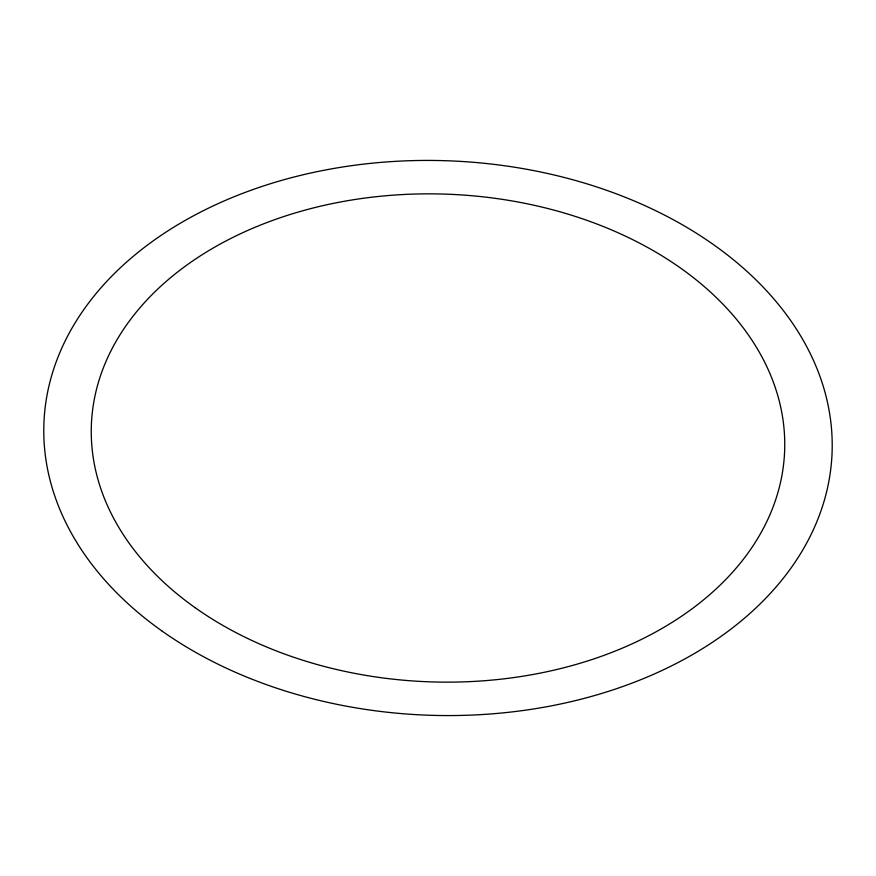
<?xml version="1.0" encoding="UTF-8"?>
<svg xmlns="http://www.w3.org/2000/svg" width="876" height="876" viewBox="0 0 876 876"><rect width="100%" height="100%" fill="white"/><g stroke="black" fill="none" stroke-linecap="round" stroke-linejoin="round"><path stroke-width="1.31" d="M161.797 630.873A394.353 277.385 2.1 0 0 819.695 514.431A394.353 277.385 2.1 0 0 332.497 168.685A394.353 277.385 2.1 0 0 161.797 630.873M195.063 607.648A346.863 243.977 2.1 0 0 773.738 505.233A346.863 243.977 2.1 0 0 345.21 201.119A346.863 243.977 2.1 0 0 195.063 607.648"/></g></svg>
